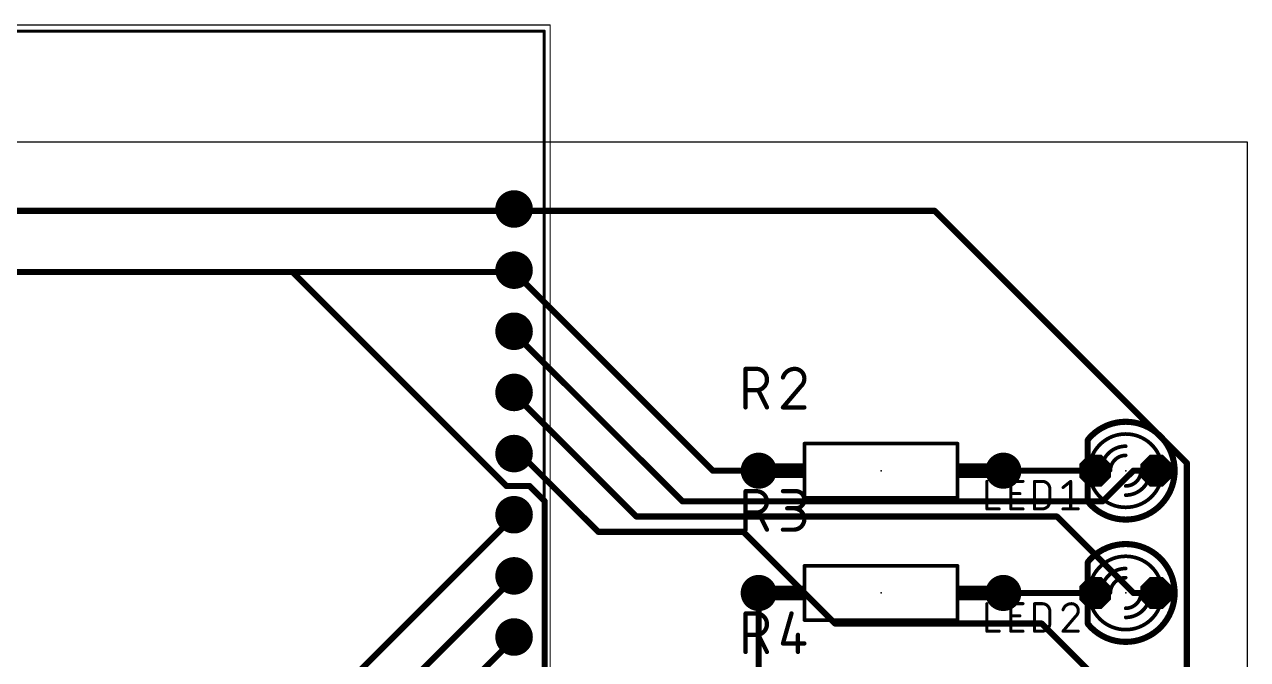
# Model space of a CAD drawing. Extents: x 0 to 84, y -53 to 109.
# Drawn here: x 33 to 83.8, y 81.1 to 107.4 of the extents above; entities that cross this region are included whole.
import ezdxf

# ---------------------------------------------------------------- set-up
doc = ezdxf.new("R2010")
doc.units = 0
for name, color, linetype in [('16', 132, 'CONTINUOUS'), ('17', 110, 'CONTINUOUS'), ('20', 31, 'CONTINUOUS'), ('21', 253, 'CONTINUOUS'), ('23', 53, 'CONTINUOUS'), ('25', 253, 'CONTINUOUS'), ('39', 12, 'CONTINUOUS'), ('51', 253, 'CONTINUOUS')]:
    doc.layers.add(name, color=color, linetype=linetype)

# ---------------------------------------------------------------- blocks, each defined once
blk = doc.blocks.new('ROUNDP')
at = {"const_width": 0.5}
blk.add_lwpolyline([(0, -0.25, 1), (0, 0.25, 1), (0, -0.25)], format="xyb", dxfattribs=at)
blk = doc.blocks.new('OCTAGONP')
at = {"const_width": 0.5}
blk.add_lwpolyline([(-0.25, -0.1036), (-0.25, 0.1036), (-0.1036, 0.25), (0.1036, 0.25), (0.25, 0.1036), (0.25, -0.1036), (0.1036, -0.25), (-0.1036, -0.25), (-0.25, -0.1036), (-0.25, 0.1036)], dxfattribs=at)
blk = doc.blocks.new('RECT')
blk.add_solid([(-0.5, -0.5), (0.5, -0.5), (-0.5, 0.5), (0.5, 0.5)])

msp = doc.modelspace()

# ---------------------------------------------------------------- linework, layer by layer
at = {"layer": '16', "const_width": 0.254}
for points in [[(30.1625, 99.695), (53.34, 99.695)], [(53.34, 99.695), (53.34, 99.77)], [(53.34, 99.695), (70.8025, 99.695)], [(70.8025, 99.695), (81.28, 89.2175)], [(44.1325, 97.155), (27.94, 97.155)], [(53.34, 97.155), (44.1325, 97.155)], [(44.1325, 97.155), (53.0225, 88.265)], [(53.34, 97.155), (53.34, 97.23)], [(53.34, 97.155), (61.595, 88.9)], [(53.34, 94.615), (53.34, 94.69)], [(53.34, 94.615), (60.325, 87.63)], [(53.34, 92.075), (53.34, 92.15)], [(53.34, 92.075), (58.42, 86.995)], [(53.34, 89.8525), (56.8325, 86.36)], [(53.34, 89.8525), (53.34, 89.61)], [(61.595, 88.9), (63.5, 88.9)], [(73.66, 88.9), (77.47, 88.9)], [(77.7875, 87.63), (79.0575, 88.9)], [(79.0575, 88.9), (80.01, 88.9)], [(81.28, 89.2175), (81.28, 62.23)], [(53.0225, 88.265), (53.975, 88.265)], [(53.975, 88.265), (54.61, 87.63)], [(54.61, 87.63), (54.61, 75.565)], [(60.325, 87.63), (77.7875, 87.63)], [(53.34, 86.995), (33.9725, 67.6275)], [(53.34, 86.995), (53.34, 87.07)], [(58.42, 86.995), (75.8825, 86.995)], [(75.8825, 86.995), (79.0575, 83.82)], [(56.8325, 86.36), (62.865, 86.36)], [(62.865, 86.36), (66.675, 82.55)], [(53.34, 84.455), (35.2425, 66.3575)], [(53.34, 84.455), (53.34, 84.53)], [(63.5, 78.74), (63.5, 83.82)], [(73.66, 83.82), (77.47, 83.82)], [(79.0575, 83.82), (80.01, 83.82)], [(66.675, 82.55), (75.2475, 82.55)], [(75.2475, 82.55), (79.0575, 78.74)], [(53.34, 81.915), (48.895, 77.47)], [(53.34, 81.915), (53.34, 81.99)]]:
    msp.add_lwpolyline(points, dxfattribs=at)
at = {"layer": '16', "const_width": 0.127}
for points in [[(53.4035, 99.77, 1), (53.2765, 99.77)], [(53.34, 99.7585, 1), (53.34, 99.6315)], [(53.2765, 99.695, 1), (53.4035, 99.695)], [(53.34, 99.6315, 1), (53.34, 99.7585)], [(70.8474, 99.7399, 1), (70.7576, 99.6501)], [(70.8025, 99.6315, 1), (70.8025, 99.7585)], [(44.1325, 97.2185, 1), (44.1325, 97.0915)], [(44.1774, 97.1999, 1), (44.0876, 97.1101)], [(44.1325, 97.0915, 1), (44.1325, 97.2185)], [(53.4035, 97.23, 1), (53.2765, 97.23)], [(53.3849, 97.1999, 1), (53.2951, 97.1101)], [(53.2765, 97.155, 1), (53.4035, 97.155)], [(53.34, 97.0915, 1), (53.34, 97.2185)], [(53.4035, 94.69, 1), (53.2765, 94.69)], [(53.3849, 94.6599, 1), (53.2951, 94.5701)], [(53.2765, 94.615, 1), (53.4035, 94.615)], [(53.4035, 92.15, 1), (53.2765, 92.15)], [(53.3849, 92.1199, 1), (53.2951, 92.0301)], [(53.2765, 92.075, 1), (53.4035, 92.075)], [(53.3849, 89.8974, 1), (53.2951, 89.8076)], [(53.4035, 89.8525, 1), (53.2765, 89.8525)], [(53.2765, 89.61, 1), (53.4035, 89.61)], [(61.595, 88.9635, 1), (61.595, 88.8365)], [(61.5501, 88.8551, 1), (61.6399, 88.9449)], [(63.5, 88.8365, 1), (63.5, 88.9635)], [(73.66, 88.9635, 1), (73.66, 88.8365)], [(77.47, 88.8365, 1), (77.47, 88.9635)], [(79.0575, 88.9635, 1), (79.0575, 88.8365)], [(79.1024, 88.8551, 1), (79.0126, 88.9449)], [(80.01, 88.8365, 1), (80.01, 88.9635)], [(81.3435, 89.2175, 1), (81.2165, 89.2175)], [(81.2351, 89.1726, 1), (81.3249, 89.2624)], [(53.0225, 88.3285, 1), (53.0225, 88.2015)], [(54.0199, 88.3099, 1), (53.9301, 88.2201)], [(53.975, 88.2015, 1), (53.975, 88.3285)], [(52.9776, 88.2201, 1), (53.0674, 88.3099)], [(54.6735, 87.63, 1), (54.5465, 87.63)], [(54.5651, 87.5851, 1), (54.6549, 87.6749)], [(60.325, 87.6935, 1), (60.325, 87.5665)], [(60.2801, 87.5851, 1), (60.3699, 87.6749)], [(77.7426, 87.6749, 1), (77.8324, 87.5851)], [(77.7875, 87.5665, 1), (77.7875, 87.6935)], [(53.4035, 87.07, 1), (53.2765, 87.07)], [(53.2765, 86.995, 1), (53.4035, 86.995)], [(53.3849, 86.9501, 1), (53.2951, 87.0399)], [(58.42, 87.0585, 1), (58.42, 86.9315)], [(58.3751, 86.9501, 1), (58.4649, 87.0399)], [(75.9274, 87.0399, 1), (75.8376, 86.9501)], [(75.8825, 86.9315, 1), (75.8825, 87.0585)], [(56.8325, 86.4235, 1), (56.8325, 86.2965)], [(56.7876, 86.3151, 1), (56.8774, 86.4049)], [(62.9099, 86.4049, 1), (62.8201, 86.3151)], [(62.865, 86.2965, 1), (62.865, 86.4235)], [(53.4035, 84.53, 1), (53.2765, 84.53)], [(53.2765, 84.455, 1), (53.4035, 84.455)], [(53.3849, 84.4101, 1), (53.2951, 84.4999)], [(63.5635, 83.82, 1), (63.4365, 83.82)], [(73.66, 83.8835, 1), (73.66, 83.7565)], [(77.47, 83.7565, 1), (77.47, 83.8835)], [(79.0575, 83.8835, 1), (79.0575, 83.7565)], [(79.0126, 83.7751, 1), (79.1024, 83.8649)], [(80.01, 83.7565, 1), (80.01, 83.8835)], [(66.675, 82.6135, 1), (66.675, 82.4865)], [(66.6301, 82.5051, 1), (66.7199, 82.5949)], [(75.2924, 82.5949, 1), (75.2026, 82.5051)], [(75.2475, 82.4865, 1), (75.2475, 82.6135)], [(53.4035, 81.99, 1), (53.2765, 81.99)], [(53.2765, 81.915, 1), (53.4035, 81.915)], [(53.3849, 81.8701, 1), (53.2951, 81.9599)]]:
    msp.add_lwpolyline(points, format="xyb", dxfattribs=at)
at = {"layer": '20'}
for p, q in [((83.8, 102.54), (0, 102.54)), ((83.8, 0), (83.8, 102.54))]:
    msp.add_line(p, q, dxfattribs=at)
at = {"layer": '21'}
for points, const_width in [([(26.69, 107.16), (54.59, 107.16)], 0.127), ([(54.59, 107.16), (54.59, 52.76)], 0.127), ([(71.76, 90.025), (65.4, 90.025)], 0.1524), ([(65.4, 90.025), (65.4, 87.775)], 0.1524), ([(71.76, 87.775), (71.76, 90.025)], 0.1524), ([(65.4, 87.775), (71.76, 87.775)], 0.1524), ([(71.76, 84.945), (65.4, 84.945)], 0.1524), ([(65.4, 84.945), (65.4, 82.695)], 0.1524), ([(71.76, 82.695), (71.76, 84.945)], 0.1524), ([(65.4, 82.695), (71.76, 82.695)], 0.1524)]:
    msp.add_lwpolyline(points, dxfattribs=dict(at, const_width=const_width))
for points, const_width in [([(54.6218, 107.16, 1), (54.5583, 107.16)], 0.0635), ([(54.59, 107.1283, 1), (54.59, 107.1918)], 0.0635), ([(78.74, 90.932, 0.2206), (77.1888, 90.2126)], 0.254), ([(80.5043, 89.9082, 0.2691), (78.74, 90.932)], 0.254), ([(78.74, 90.9955, 1), (78.74, 90.8685)], 0.127), ([(78.74, 90.8685, 1), (78.74, 90.9955)], 0.127), ([(78.74, 90.424, 0.2315), (77.537, 89.8356)], 0.1524), ([(79.943, 89.8356, 0.2315), (78.74, 90.424)], 0.1524), ([(78.74, 90.4621, 1), (78.74, 90.3859)], 0.0762), ([(78.74, 90.3859, 1), (78.74, 90.4621)], 0.0762), ([(65.4, 90.0631, 1), (65.4, 89.9869)], 0.0762), ([(65.4381, 90.025, 1), (65.3619, 90.025)], 0.0762), ([(71.7981, 90.025, 1), (71.7219, 90.025)], 0.0762), ([(71.76, 89.9869, 1), (71.76, 90.0631)], 0.0762), ([(77.1403, 90.2536, 1), (77.2373, 90.1716)], 0.127), ([(80.4492, 89.8767, 1), (80.5594, 89.9397)], 0.127), ([(77.5069, 89.859, 1), (77.5671, 89.8122)], 0.0762), ([(79.9129, 89.8122, 1), (79.9731, 89.859)], 0.0762), ([(77.4999, 88.0142, 0.2422), (78.74, 87.376)], 0.1524), ([(77.5309, 88.0363, 1), (77.4689, 87.9921)], 0.0762), ([(78.74, 86.868, 0.277), (80.5329, 87.9438)], 0.254), ([(78.74, 87.376, 0.2361), (79.9592, 87.9856)], 0.1524), ([(79.9897, 87.9627, 1), (79.9287, 88.0085)], 0.0762), ([(80.5889, 87.9139, 1), (80.4769, 87.9737)], 0.127), ([(65.4, 87.8131, 1), (65.4, 87.7369)], 0.0762), ([(65.3619, 87.775, 1), (65.4381, 87.775)], 0.0762), ([(71.7219, 87.775, 1), (71.7981, 87.775)], 0.0762), ([(71.76, 87.7369, 1), (71.76, 87.8131)], 0.0762), ([(77.179, 87.5991, 0.2226), (78.74, 86.868)], 0.254), ([(77.2278, 87.6398, 1), (77.1302, 87.5584)], 0.127), ([(78.74, 87.4141, 1), (78.74, 87.3379)], 0.0762), ([(78.74, 87.3379, 1), (78.74, 87.4141)], 0.0762), ([(78.74, 86.9315, 1), (78.74, 86.8045)], 0.127), ([(78.74, 86.8045, 1), (78.74, 86.9315)], 0.127), ([(78.74, 85.852, 0.2206), (77.1888, 85.1326)], 0.254), ([(80.5043, 84.8282, 0.2691), (78.74, 85.852)], 0.254), ([(78.74, 85.9155, 1), (78.74, 85.7885)], 0.127), ([(78.74, 85.7885, 1), (78.74, 85.9155)], 0.127), ([(78.74, 85.344, 0.2315), (77.537, 84.7556)], 0.1524), ([(79.943, 84.7556, 0.2315), (78.74, 85.344)], 0.1524), ([(78.74, 85.3821, 1), (78.74, 85.3059)], 0.0762), ([(78.74, 85.3059, 1), (78.74, 85.3821)], 0.0762), ([(65.4, 84.9831, 1), (65.4, 84.9069)], 0.0762), ([(65.4381, 84.945, 1), (65.3619, 84.945)], 0.0762), ([(71.7981, 84.945, 1), (71.7219, 84.945)], 0.0762), ([(71.76, 84.9069, 1), (71.76, 84.9831)], 0.0762), ([(77.1403, 85.1736, 1), (77.2373, 85.0916)], 0.127), ([(80.4492, 84.7967, 1), (80.5594, 84.8597)], 0.127), ([(77.5069, 84.779, 1), (77.5671, 84.7322)], 0.0762), ([(79.9129, 84.7322, 1), (79.9731, 84.779)], 0.0762), ([(77.4999, 82.9342, 0.2422), (78.74, 82.296)], 0.1524), ([(77.5309, 82.9563, 1), (77.4689, 82.9121)], 0.0762), ([(78.74, 81.788, 0.277), (80.5329, 82.8638)], 0.254), ([(78.74, 82.296, 0.2361), (79.9592, 82.9056)], 0.1524), ([(79.9897, 82.8827, 1), (79.9287, 82.9285)], 0.0762), ([(80.5889, 82.8339, 1), (80.4769, 82.8937)], 0.127), ([(65.4, 82.7331, 1), (65.4, 82.6569)], 0.0762), ([(65.3619, 82.695, 1), (65.4381, 82.695)], 0.0762), ([(71.7219, 82.695, 1), (71.7981, 82.695)], 0.0762), ([(71.76, 82.6569, 1), (71.76, 82.7331)], 0.0762), ([(77.179, 82.5191, 0.2226), (78.74, 81.788)], 0.254), ([(77.2278, 82.5598, 1), (77.1302, 82.4784)], 0.127), ([(78.74, 82.3341, 1), (78.74, 82.2579)], 0.0762), ([(78.74, 82.2579, 1), (78.74, 82.3341)], 0.0762), ([(78.74, 81.8515, 1), (78.74, 81.7245)], 0.127), ([(78.74, 81.7245, 1), (78.74, 81.8515)], 0.127)]:
    msp.add_lwpolyline(points, format="xyb", dxfattribs=dict(at, const_width=const_width))
at = {"layer": '23'}
for p in [(68.58, 88.9), (78.74, 88.9), (68.58, 83.82), (78.74, 83.82)]:
    msp.add_point(p, dxfattribs=at)
at = {"layer": '25'}
for points, const_width in [([(62.9539, 91.5289), (62.9539, 93.1291)], 0.1778), ([(62.9539, 93.1291), (63.3984, 93.1291)], 0.1778), ([(65.2626, 92.4179), (64.5069, 91.5289)], 0.1778), ([(63.3984, 92.2401), (62.9539, 92.2401)], 0.1778), ([(63.8429, 91.5289), (63.4873, 92.2401)], 0.1778), ([(64.5069, 91.5289), (65.3959, 91.5289)], 0.1778), ([(72.9767, 88.4555), (72.9767, 87.3125)], 0.127), ([(73.9673, 87.3125), (73.9673, 88.4555)], 0.127), ([(73.9673, 88.4555), (74.4753, 88.4555)], 0.127), ([(74.9554, 87.3125), (74.9554, 88.4555)], 0.127), ([(74.9554, 88.4555), (75.2729, 88.4555)], 0.127), ([(76.1365, 88.2015), (76.454, 88.4555)], 0.127), ([(76.454, 88.4555), (76.454, 87.3125)], 0.127), ([(62.9539, 86.4489), (62.9539, 88.0491)], 0.1778), ([(62.9539, 88.0491), (63.3984, 88.0491)], 0.1778), ([(64.5069, 88.0491), (65.0403, 88.0491)], 0.1778), ([(73.9673, 87.9475), (74.3483, 87.9475)], 0.127), ([(75.5904, 88.138), (75.5904, 87.63)], 0.127), ([(65.0403, 87.3379), (64.6847, 87.3379)], 0.1778), ([(72.9767, 87.3125), (73.4847, 87.3125)], 0.127), ([(74.4753, 87.3125), (73.9673, 87.3125)], 0.127), ([(75.2729, 87.3125), (74.9554, 87.3125)], 0.127), ([(76.1365, 87.3125), (76.7715, 87.3125)], 0.127), ([(63.3984, 87.1601), (62.9539, 87.1601)], 0.1778), ([(63.8429, 86.4489), (63.4873, 87.1601)], 0.1778), ([(64.5069, 86.4489), (64.9514, 86.4489)], 0.1778), ([(72.9767, 83.3755), (72.9767, 82.2325)], 0.127), ([(73.9673, 82.2325), (73.9673, 83.3755)], 0.127), ([(73.9673, 83.3755), (74.4753, 83.3755)], 0.127), ([(74.9554, 82.2325), (74.9554, 83.3755)], 0.127), ([(74.9554, 83.3755), (75.2729, 83.3755)], 0.127), ([(62.9539, 81.3689), (62.9539, 82.9691)], 0.1778), ([(62.9539, 82.9691), (63.3984, 82.9691)], 0.1778), ([(64.8625, 82.9691), (64.5069, 81.7245)], 0.1778), ([(73.9673, 82.8675), (74.3483, 82.8675)], 0.127), ([(75.5904, 83.058), (75.5904, 82.55)], 0.127), ([(76.6763, 82.8675), (76.1365, 82.2325)], 0.127), ([(72.9767, 82.2325), (73.4847, 82.2325)], 0.127), ([(74.4753, 82.2325), (73.9673, 82.2325)], 0.127), ([(75.2729, 82.2325), (74.9554, 82.2325)], 0.127), ([(76.1365, 82.2325), (76.7715, 82.2325)], 0.127), ([(63.3984, 82.0801), (62.9539, 82.0801)], 0.1778), ([(63.8429, 81.3689), (63.4873, 82.0801)], 0.1778), ([(64.5069, 81.7245), (65.3959, 81.7245)], 0.1778), ([(65.1292, 82.0801), (65.1292, 81.3689)], 0.1778)]:
    msp.add_lwpolyline(points, dxfattribs=dict(at, const_width=const_width))
for points, const_width in [([(62.9539, 93.1736, 1), (62.9539, 93.0847)], 0.0889), ([(62.9984, 93.1291, 1), (62.9095, 93.1291)], 0.0889), ([(63.3984, 92.2401, 1), (63.3984, 93.1291)], 0.1778), ([(63.3984, 93.1736, 1), (63.3984, 93.0847)], 0.0889), ([(63.3984, 93.0847, 1), (63.3984, 93.1736)], 0.0889), ([(64.9959, 93.1291, 0.3252), (64.5069, 92.7735)], 0.1778), ([(65.3959, 92.7291, 0.4142), (64.9959, 93.1291)], 0.1778), ([(64.9959, 93.1736, 1), (64.9959, 93.0847)], 0.0889), ([(64.9959, 93.0847, 1), (64.9959, 93.1736)], 0.0889), ([(64.4646, 92.7872, 1), (64.5492, 92.7598)], 0.0889), ([(65.2319, 92.4501, 1), (65.2932, 92.3857)], 0.0889), ([(65.2626, 92.4179, 0.2053), (65.3959, 92.7291)], 0.1778), ([(65.2965, 92.3891, 1), (65.2287, 92.4467)], 0.0889), ([(65.4404, 92.729, 1), (65.3515, 92.7291)], 0.0889), ([(65.3515, 92.7291, 1), (65.4404, 92.7291)], 0.0889), ([(62.9539, 92.2845, 1), (62.9539, 92.1957)], 0.0889), ([(63.3984, 92.2845, 1), (63.3984, 92.1957)], 0.0889), ([(63.3984, 92.1957, 1), (63.3984, 92.2845)], 0.0889), ([(63.5271, 92.26, 1), (63.4475, 92.2202)], 0.0889), ([(62.9095, 91.5289, 1), (62.9984, 91.5289)], 0.0889), ([(63.8031, 91.509, 1), (63.8827, 91.5488)], 0.0889), ([(64.5069, 91.5734, 1), (64.5069, 91.4845)], 0.0889), ([(64.4731, 91.5577, 1), (64.5408, 91.5001)], 0.0889), ([(65.3959, 91.4845, 1), (65.3959, 91.5734)], 0.0889), ([(73.0085, 88.4555, 1), (72.945, 88.4555)], 0.0635), ([(73.9673, 88.4873, 1), (73.9673, 88.4237)], 0.0635), ([(73.9991, 88.4555, 1), (73.9356, 88.4555)], 0.0635), ([(74.4753, 88.4237, 1), (74.4753, 88.4873)], 0.0635), ([(74.9554, 88.4873, 1), (74.9554, 88.4237)], 0.0635), ([(74.9871, 88.4555, 1), (74.9236, 88.4555)], 0.0635), ([(75.2729, 88.4873, 1), (75.2729, 88.4237)], 0.0635), ([(75.5904, 88.138, 0.4142), (75.2729, 88.4555)], 0.127), ([(75.2729, 88.4237, 1), (75.2729, 88.4873)], 0.0635), ([(76.4858, 88.4555, 1), (76.4223, 88.4555)], 0.0635), ([(76.4738, 88.4307, 1), (76.4342, 88.4803)], 0.0635), ([(62.9539, 88.0936, 1), (62.9539, 88.0047)], 0.0889), ([(62.9984, 88.0491, 1), (62.9095, 88.0491)], 0.0889), ([(63.3984, 87.1601, 1), (63.3984, 88.0491)], 0.1778), ([(63.3984, 88.0936, 1), (63.3984, 88.0047)], 0.0889), ([(63.3984, 88.0047, 1), (63.3984, 88.0936)], 0.0889), ([(64.5069, 88.0936, 1), (64.5069, 88.0047)], 0.0889), ([(65.0403, 87.3379, 1), (65.0403, 88.0491)], 0.1778), ([(65.0403, 88.0936, 1), (65.0403, 88.0047)], 0.0889), ([(65.0403, 88.0047, 1), (65.0403, 88.0936)], 0.0889), ([(73.9673, 87.9793, 1), (73.9673, 87.9158)], 0.0635), ([(74.3483, 87.9158, 1), (74.3483, 87.9793)], 0.0635), ([(75.6222, 88.138, 1), (75.5587, 88.138)], 0.0635), ([(75.5587, 88.138, 1), (75.6222, 88.138)], 0.0635), ([(76.1167, 88.2263, 1), (76.1563, 88.1767)], 0.0635), ([(64.6847, 87.3824, 1), (64.6847, 87.2935)], 0.0889), ([(64.9514, 87.3824, 1), (64.9514, 87.2935)], 0.0889), ([(64.9514, 86.4489, 1), (64.9514, 87.3379)], 0.1778), ([(65.0403, 87.3824, 1), (65.0403, 87.2935)], 0.0889), ([(65.0403, 87.2935, 1), (65.0403, 87.3824)], 0.0889), ([(72.9767, 87.3443, 1), (72.9767, 87.2807)], 0.0635), ([(73.4847, 87.2807, 1), (73.4847, 87.3443)], 0.0635), ([(73.9673, 87.3443, 1), (73.9673, 87.2807)], 0.0635), ([(74.4753, 87.2807, 1), (74.4753, 87.3443)], 0.0635), ([(74.9554, 87.3443, 1), (74.9554, 87.2807)], 0.0635), ([(75.2729, 87.3125, 0.4142), (75.5904, 87.63)], 0.127), ([(75.2729, 87.3443, 1), (75.2729, 87.2807)], 0.0635), ([(75.2729, 87.2807, 1), (75.2729, 87.3443)], 0.0635), ([(75.6222, 87.63, 1), (75.5587, 87.63)], 0.0635), ([(75.5587, 87.63, 1), (75.6222, 87.63)], 0.0635), ([(76.1365, 87.3443, 1), (76.1365, 87.2807)], 0.0635), ([(76.7715, 87.2807, 1), (76.7715, 87.3443)], 0.0635), ([(62.9539, 87.2045, 1), (62.9539, 87.1157)], 0.0889), ([(63.3984, 87.2045, 1), (63.3984, 87.1157)], 0.0889), ([(63.3984, 87.1157, 1), (63.3984, 87.2045)], 0.0889), ([(63.5271, 87.18, 1), (63.4475, 87.1402)], 0.0889), ([(72.945, 87.3125, 1), (73.0085, 87.3125)], 0.0635), ([(73.9356, 87.3125, 1), (73.9991, 87.3125)], 0.0635), ([(74.9236, 87.3125, 1), (74.9871, 87.3125)], 0.0635), ([(76.4223, 87.3125, 1), (76.4858, 87.3125)], 0.0635), ([(62.9095, 86.4489, 1), (62.9984, 86.4489)], 0.0889), ([(63.8031, 86.429, 1), (63.8827, 86.4688)], 0.0889), ([(64.5069, 86.4934, 1), (64.5069, 86.4045)], 0.0889), ([(64.9514, 86.4934, 1), (64.9514, 86.4045)], 0.0889), ([(64.9514, 86.4045, 1), (64.9514, 86.4934)], 0.0889), ([(73.0085, 83.3755, 1), (72.945, 83.3755)], 0.0635), ([(73.9673, 83.4073, 1), (73.9673, 83.3438)], 0.0635), ([(73.9991, 83.3755, 1), (73.9356, 83.3755)], 0.0635), ([(74.4753, 83.3438, 1), (74.4753, 83.4073)], 0.0635), ([(74.9871, 83.3755, 1), (74.9236, 83.3755)], 0.0635), ([(74.9554, 83.4073, 1), (74.9554, 83.3438)], 0.0635), ([(75.2729, 83.4073, 1), (75.2729, 83.3438)], 0.0635), ([(75.5904, 83.058, 0.4142), (75.2729, 83.3755)], 0.127), ([(75.2729, 83.3438, 1), (75.2729, 83.4073)], 0.0635), ([(76.4858, 83.3755, 0.3252), (76.1365, 83.1215)], 0.127), ([(76.4858, 83.4073, 1), (76.4858, 83.3438)], 0.0635), ([(76.7715, 83.0898, 0.4142), (76.4858, 83.3755)], 0.127), ([(76.4857, 83.3438, 1), (76.4858, 83.4073)], 0.0635), ([(62.9539, 83.0135, 1), (62.9539, 82.9246)], 0.0889), ([(62.9984, 82.9691, 1), (62.9095, 82.9691)], 0.0889), ([(63.3984, 82.0801, 1), (63.3984, 82.9691)], 0.1778), ([(63.3984, 83.0135, 1), (63.3984, 82.9246)], 0.0889), ([(63.3984, 82.9246, 1), (63.3984, 83.0135)], 0.0889), ([(64.9053, 82.9569, 1), (64.8198, 82.9813)], 0.0889), ([(73.9673, 82.8993, 1), (73.9673, 82.8358)], 0.0635), ([(74.3483, 82.8358, 1), (74.3483, 82.8993)], 0.0635), ([(75.6222, 83.058, 1), (75.5587, 83.058)], 0.0635), ([(75.5587, 83.058, 1), (75.6222, 83.058)], 0.0635), ([(76.1063, 83.1313, 1), (76.1667, 83.1117)], 0.0635), ([(76.6763, 82.8675, 0.2053), (76.7715, 83.0898)], 0.127), ([(76.6544, 82.8905, 1), (76.6981, 82.8445)], 0.0635), ([(76.7004, 82.8469, 1), (76.6521, 82.8881)], 0.0635), ([(76.8032, 83.0898, 1), (76.7398, 83.0897)], 0.0635), ([(76.7398, 83.0898, 1), (76.8033, 83.0898)], 0.0635), ([(72.9767, 82.2643, 1), (72.9767, 82.2007)], 0.0635), ([(73.4847, 82.2007, 1), (73.4847, 82.2643)], 0.0635), ([(73.9673, 82.2643, 1), (73.9673, 82.2007)], 0.0635), ([(74.4753, 82.2007, 1), (74.4753, 82.2643)], 0.0635), ([(74.9554, 82.2643, 1), (74.9554, 82.2007)], 0.0635), ([(75.2729, 82.2325, 0.4142), (75.5904, 82.55)], 0.127), ([(75.2729, 82.2643, 1), (75.2729, 82.2007)], 0.0635), ([(75.2729, 82.2007, 1), (75.2729, 82.2643)], 0.0635), ([(75.6222, 82.55, 1), (75.5587, 82.55)], 0.0635), ([(75.5587, 82.55, 1), (75.6222, 82.55)], 0.0635), ([(76.1365, 82.2643, 1), (76.1365, 82.2007)], 0.0635), ([(76.1123, 82.2531, 1), (76.1607, 82.2119)], 0.0635), ([(76.7715, 82.2007, 1), (76.7715, 82.2643)], 0.0635), ([(62.9539, 82.1245, 1), (62.9539, 82.0357)], 0.0889), ([(63.3984, 82.1245, 1), (63.3984, 82.0357)], 0.0889), ([(63.3984, 82.0357, 1), (63.3984, 82.1245)], 0.0889), ([(63.5271, 82.1, 1), (63.4475, 82.0602)], 0.0889), ([(64.5069, 81.769, 1), (64.5069, 81.6801)], 0.0889), ([(64.4642, 81.7367, 1), (64.5497, 81.7123)], 0.0889), ([(65.1737, 82.0801, 1), (65.0848, 82.0801)], 0.0889), ([(65.3959, 81.6801, 1), (65.3959, 81.769)], 0.0889), ([(72.945, 82.2325, 1), (73.0085, 82.2325)], 0.0635), ([(73.9356, 82.2325, 1), (73.9991, 82.2325)], 0.0635), ([(74.9236, 82.2325, 1), (74.9871, 82.2325)], 0.0635), ([(62.9095, 81.3689, 1), (62.9984, 81.3689)], 0.0889), ([(63.8031, 81.349, 1), (63.8827, 81.3888)], 0.0889), ([(65.0848, 81.3689, 1), (65.1737, 81.3689)], 0.0889)]:
    msp.add_lwpolyline(points, format="xyb", dxfattribs=dict(at, const_width=const_width))
at = {"layer": '39', "const_width": 0.05}
for points in [[(26.44, 107.41), (54.84, 107.41)], [(54.84, 107.41), (54.84, 52.51)]]:
    msp.add_lwpolyline(points, dxfattribs=at)
at = {"layer": '39', "const_width": 0.025}
for points in [[(54.8525, 107.41, 1), (54.8275, 107.41)], [(54.84, 107.3975, 1), (54.84, 107.4225)]]:
    msp.add_lwpolyline(points, format="xyb", dxfattribs=at)
at = {"layer": '51'}
for points, const_width in [([(26.69, 107.16), (54.59, 107.16)], 0.127), ([(54.59, 107.16), (54.59, 52.76)], 0.127), ([(77.1652, 90.17), (77.1652, 87.63)], 0.254), ([(63.5, 88.9), (64.77, 88.9)], 0.6), ([(72.39, 88.9), (73.66, 88.9)], 0.6), ([(77.1652, 85.09), (77.1652, 82.55)], 0.254), ([(63.5, 83.82), (64.77, 83.82)], 0.6), ([(72.39, 83.82), (73.66, 83.82)], 0.6)]:
    msp.add_lwpolyline(points, dxfattribs=dict(at, const_width=const_width))
for points, const_width in [([(54.6218, 107.16, 1), (54.5583, 107.16)], 0.0635), ([(54.59, 107.1283, 1), (54.59, 107.1918)], 0.0635), ([(77.2287, 90.17, 1), (77.1017, 90.17)], 0.127), ([(77.5692, 89.8756, 0.1754), (77.216, 88.9)], 0.1524), ([(77.5985, 89.8512, 1), (77.5399, 89.9)], 0.0762), ([(78.74, 89.916, 0.4142), (77.724, 88.9)], 0.1524), ([(78.74, 89.8779, 1), (78.74, 89.9541)], 0.0762), ([(80.264, 88.9, 0.1837), (79.8791, 89.9125)], 0.1524), ([(79.9076, 89.9378, 1), (79.8506, 89.8872)], 0.0762), ([(80.772, 88.9, 0.1388), (80.4706, 89.965)], 0.254), ([(80.5247, 89.9983, 1), (80.4165, 89.9317)], 0.127), ([(78.74, 89.535, 0.4142), (78.105, 88.9)], 0.1524), ([(78.74, 89.4969, 1), (78.74, 89.5731)], 0.0762), ([(63.5, 89.05, 1), (63.5, 88.75)], 0.3), ([(64.77, 88.75, 1), (64.77, 89.05)], 0.3), ([(72.39, 89.05, 1), (72.39, 88.75)], 0.3), ([(73.66, 88.75, 1), (73.66, 89.05)], 0.3), ([(77.216, 88.9, 0.179), (77.5829, 87.9082)], 0.1524), ([(77.2541, 88.9, 1), (77.1779, 88.9)], 0.0762), ([(77.1779, 88.9, 1), (77.2541, 88.9)], 0.0762), ([(77.6859, 88.9, 1), (77.7621, 88.9)], 0.0762), ([(78.0669, 88.9, 1), (78.1431, 88.9)], 0.0762), ([(78.74, 88.265, 0.4142), (79.375, 88.9)], 0.1524), ([(78.74, 87.884, 0.4142), (79.756, 88.9)], 0.1524), ([(79.4131, 88.9, 1), (79.3369, 88.9)], 0.0762), ([(79.7941, 88.9, 1), (79.7179, 88.9)], 0.0762), ([(79.9108, 87.9244, 0.1754), (80.264, 88.9)], 0.1524), ([(80.3021, 88.9, 1), (80.2259, 88.9)], 0.0762), ([(80.2259, 88.9, 1), (80.3021, 88.9)], 0.0762), ([(80.5291, 87.9366, 0.1241), (80.772, 88.9)], 0.254), ([(80.8355, 88.9, 1), (80.7085, 88.9)], 0.127), ([(80.7085, 88.9, 1), (80.8355, 88.9)], 0.127), ([(77.554, 87.8834, 1), (77.6118, 87.933)], 0.0762), ([(78.74, 88.3031, 1), (78.74, 88.2269)], 0.0762), ([(78.74, 87.9221, 1), (78.74, 87.8459)], 0.0762), ([(79.8815, 87.9488, 1), (79.9401, 87.9)], 0.0762), ([(80.4732, 87.9667, 1), (80.585, 87.9065)], 0.127), ([(77.1017, 87.63, 1), (77.2287, 87.63)], 0.127), ([(77.2287, 85.09, 1), (77.1017, 85.09)], 0.127), ([(77.5692, 84.7956, 0.1754), (77.216, 83.82)], 0.1524), ([(77.5985, 84.7712, 1), (77.5399, 84.82)], 0.0762), ([(78.74, 84.836, 0.4142), (77.724, 83.82)], 0.1524), ([(78.74, 84.7979, 1), (78.74, 84.8741)], 0.0762), ([(80.264, 83.82, 0.1837), (79.8791, 84.8325)], 0.1524), ([(79.9076, 84.8578, 1), (79.8506, 84.8072)], 0.0762), ([(80.772, 83.82, 0.1388), (80.4706, 84.885)], 0.254), ([(80.5247, 84.9183, 1), (80.4165, 84.8517)], 0.127), ([(78.74, 84.455, 0.4142), (78.105, 83.82)], 0.1524), ([(78.74, 84.4169, 1), (78.74, 84.4931)], 0.0762), ([(63.5, 83.97, 1), (63.5, 83.67)], 0.3), ([(64.77, 83.67, 1), (64.77, 83.97)], 0.3), ([(72.39, 83.97, 1), (72.39, 83.67)], 0.3), ([(73.66, 83.67, 1), (73.66, 83.97)], 0.3), ([(77.216, 83.82, 0.179), (77.5829, 82.8282)], 0.1524), ([(77.2541, 83.82, 1), (77.1779, 83.82)], 0.0762), ([(77.1779, 83.82, 1), (77.2541, 83.82)], 0.0762), ([(77.6859, 83.82, 1), (77.7621, 83.82)], 0.0762), ([(78.0669, 83.82, 1), (78.1431, 83.82)], 0.0762), ([(78.74, 83.185, 0.4142), (79.375, 83.82)], 0.1524), ([(78.74, 82.804, 0.4142), (79.756, 83.82)], 0.1524), ([(79.4131, 83.82, 1), (79.3369, 83.82)], 0.0762), ([(79.7941, 83.82, 1), (79.7179, 83.82)], 0.0762), ([(79.9108, 82.8444, 0.1754), (80.264, 83.82)], 0.1524), ([(80.3021, 83.82, 1), (80.2259, 83.82)], 0.0762), ([(80.2259, 83.82, 1), (80.3021, 83.82)], 0.0762), ([(80.5291, 82.8566, 0.1241), (80.772, 83.82)], 0.254), ([(80.8355, 83.82, 1), (80.7085, 83.82)], 0.127), ([(80.7085, 83.82, 1), (80.8355, 83.82)], 0.127), ([(77.554, 82.8034, 1), (77.6118, 82.853)], 0.0762), ([(78.74, 83.2231, 1), (78.74, 83.1469)], 0.0762), ([(78.74, 82.8421, 1), (78.74, 82.7659)], 0.0762), ([(79.8815, 82.8688, 1), (79.9401, 82.82)], 0.0762), ([(80.4732, 82.8867, 1), (80.585, 82.8265)], 0.127), ([(77.1017, 82.55, 1), (77.2287, 82.55)], 0.127)]:
    msp.add_lwpolyline(points, format="xyb", dxfattribs=dict(at, const_width=const_width))

# ---------------------------------------------------------------- block references
at = {"layer": '17'}
for p, xscale, yscale in [((53.34, 99.77), 1.56, 1.56), ((53.34, 99.77), 1.56, 1.56), ((53.34, 97.23), 1.56, 1.56), ((53.34, 97.23), 1.56, 1.56), ((53.34, 94.69), 1.56, 1.56), ((53.34, 94.69), 1.56, 1.56), ((53.34, 92.15), 1.56, 1.56), ((53.34, 92.15), 1.56, 1.56), ((53.34, 89.61), 1.56, 1.56), ((53.34, 89.61), 1.56, 1.56), ((63.5, 88.9), 1.5, 1.5), ((63.5, 88.9), 1.5, 1.5), ((73.66, 88.9), 1.5, 1.5), ((73.66, 88.9), 1.5, 1.5), ((53.34, 87.07), 1.56, 1.56), ((53.34, 87.07), 1.56, 1.56), ((53.34, 84.53), 1.56, 1.56), ((53.34, 84.53), 1.56, 1.56), ((63.5, 83.82), 1.5, 1.5), ((63.5, 83.82), 1.5, 1.5), ((73.66, 83.82), 1.5, 1.5), ((73.66, 83.82), 1.5, 1.5), ((53.34, 81.99), 1.56, 1.56), ((53.34, 81.99), 1.56, 1.56)]:
    msp.add_blockref('ROUNDP', p, dxfattribs=dict(at, xscale=xscale, yscale=yscale))
at = {"layer": '17', "xscale": 1.3208, "yscale": 1.3208, "rotation": 180}
for p in [(77.47, 88.9), (77.47, 88.9), (80.01, 88.9), (80.01, 88.9), (77.47, 83.82), (77.47, 83.82), (80.01, 83.82), (80.01, 83.82)]:
    msp.add_blockref('OCTAGONP', p, dxfattribs=at)
at = {"layer": '21', "xscale": 0.555, "yscale": 0.6}
for p in [(65.0475, 88.9), (72.1125, 88.9), (65.0475, 83.82), (72.1125, 83.82)]:
    msp.add_blockref('RECT', p, dxfattribs=at)

doc.saveas('drawing.dxf')
